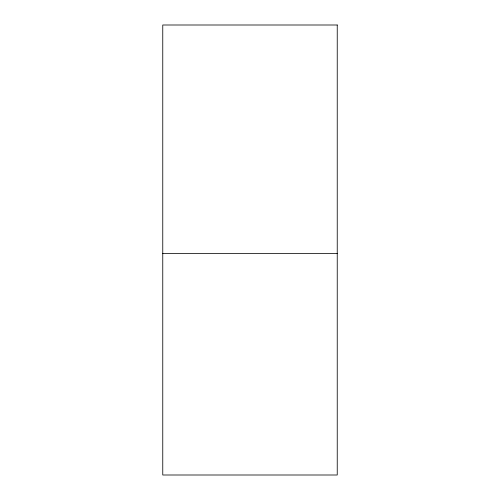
<?xml version="1.0" encoding="UTF-8"?>
<svg xmlns="http://www.w3.org/2000/svg" width="500" height="500" viewBox="0 0 500 500"><rect width="100%" height="100%" fill="white"/><g stroke="black" fill="none" stroke-linecap="round" stroke-linejoin="round"><path stroke-width="0.75" d="M162.763 253.425L337.238 253.425M337.238 25L162.763 25L162.763 475L337.238 475L337.238 25"/></g></svg>
